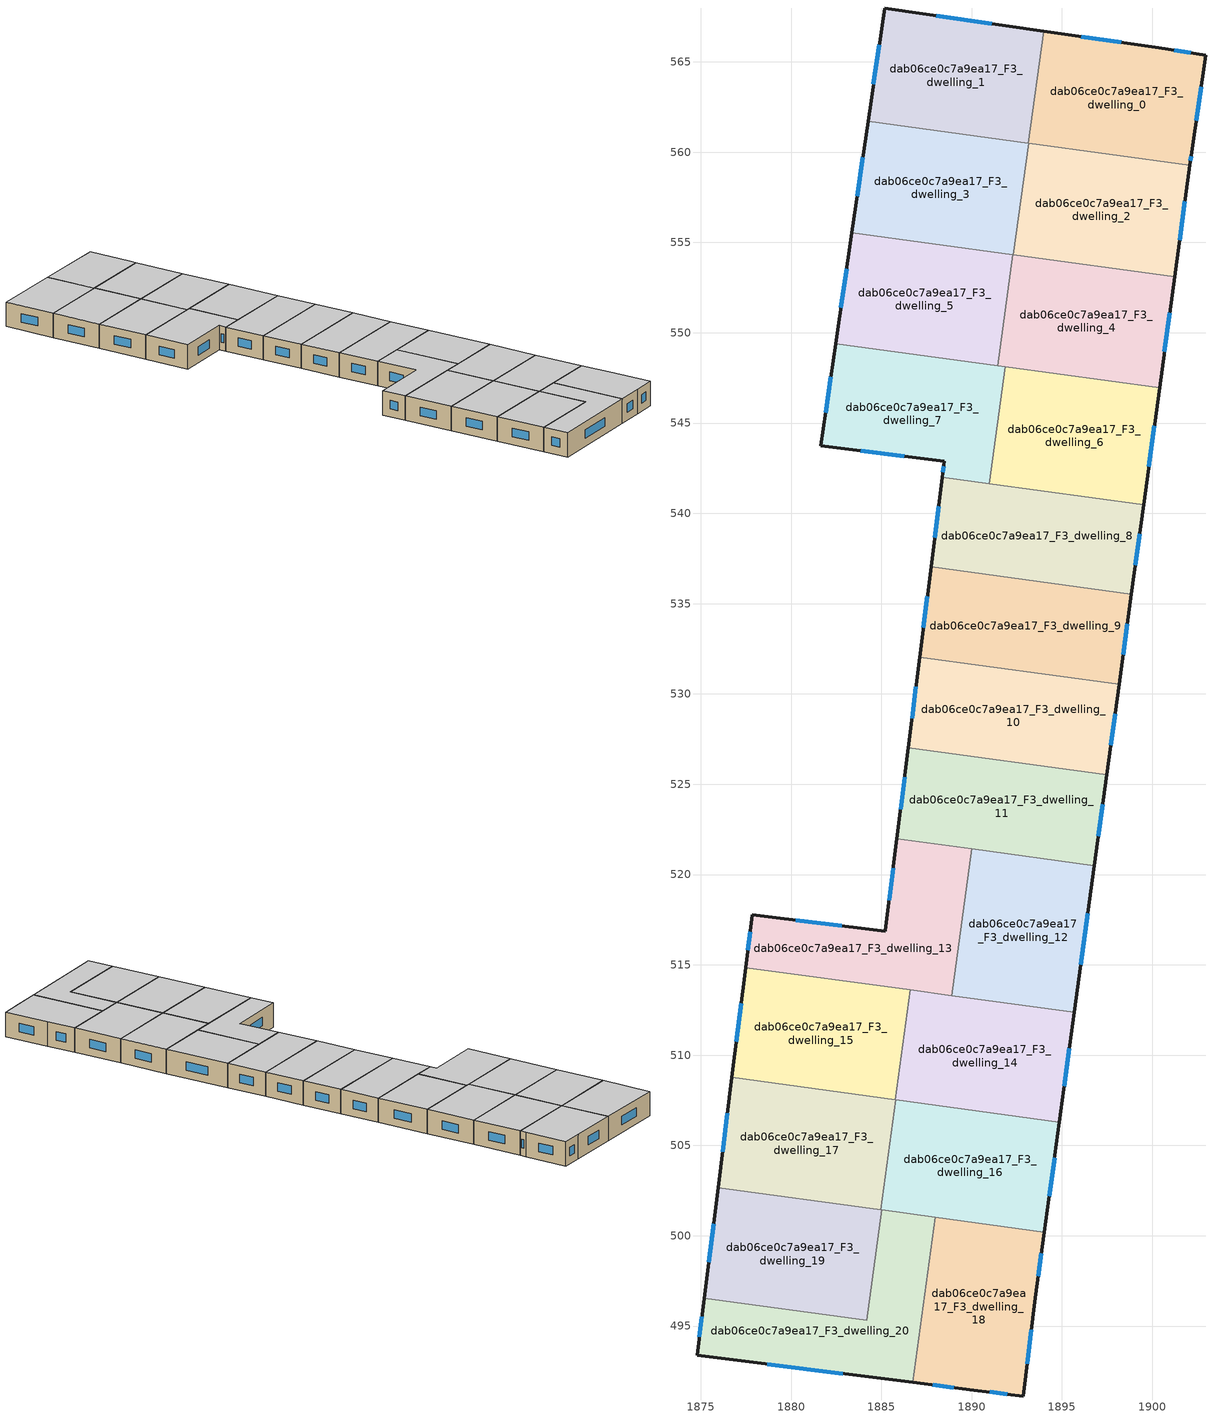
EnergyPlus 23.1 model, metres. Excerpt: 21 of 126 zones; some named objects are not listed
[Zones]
dab06ce0c7a9ea17_F3_dwelling_0
 floor to dab06ce0c7a9ea17_F2_dwelling_0 (EU_floor_Construction): 1902.98,565.36 1902.19,560 1902.09,559.29 1893.14,560.51 1893.99,566.7 1900.37,565.77 z9
 wall outside (EU_wall_Construction): 1902.09,559.29 1902.19,560 1902.98,565.36 1900.37,565.77 1893.99,566.7 z9:12
 wall to dab06ce0c7a9ea17_F3_dwelling_1 (EU_wall_Construction): 1893.99,566.7 1893.14,560.51 z9:12
 wall to dab06ce0c7a9ea17_F3_dwelling_2 (EU_wall_Construction): 1893.16,560.5 1902.09,559.29 z9:12
 wall to dab06ce0c7a9ea17_F3_dwelling_3 (EU_wall_Construction): 1893.14,560.51 1893.16,560.5 z9:12
 window (EU_Window_Construction): 1898.29,566.07 1896.06,566.4 / 1902.13,565.5 1901.21,565.64 / 1902.44,561.75 1902.72,563.62 / 1902.12,559.52 1902.15,559.77 z9.98:11.02
 ceiling to dab06ce0c7a9ea17_F4_dwelling_0 (EU_floor_Construction): 1902.09,559.29 1902.19,560 1902.98,565.36 1900.37,565.77 1893.99,566.7 1893.14,560.51 z12
dab06ce0c7a9ea17_F3_dwelling_1
 floor to dab06ce0c7a9ea17_F2_dwelling_1 (EU_floor_Construction): 1893.99,566.7 1893.14,560.51 1884.26,561.72 1885.18,567.98 z9
 wall outside (EU_wall_Construction): 1893.99,566.7 1885.18,567.98 1884.26,561.72 z9:12
 wall to dab06ce0c7a9ea17_F3_dwelling_3 (EU_wall_Construction): 1884.26,561.72 1893.14,560.51 z9:12
 window (EU_Window_Construction): 1891.12,567.12 1888.04,567.57 / 1884.88,565.94 1884.56,563.75 z9.98:11.02
 ceiling to dab06ce0c7a9ea17_F4_dwelling_1 (EU_floor_Construction): 1893.14,560.51 1893.99,566.7 1885.18,567.98 1884.26,561.72 z12
dab06ce0c7a9ea17_F3_dwelling_10
 floor to dab06ce0c7a9ea17_F2_dwelling_10 (EU_floor_Construction): 1898.17,530.54 1897.48,525.53 1886.49,527.03 1887.12,532.04 z9
 wall outside (EU_wall_Construction): 1887.12,532.04 1886.49,527.03 / 1897.48,525.53 1898.17,530.54 z9:12
 wall to dab06ce0c7a9ea17_F3_dwelling_11 (EU_wall_Construction): 1886.49,527.03 1897.48,525.53 z9:12
 wall to dab06ce0c7a9ea17_F3_dwelling_9 (EU_wall_Construction): 1898.17,530.54 1887.12,532.04 z9:12
 window (EU_Window_Construction): 1886.92,530.41 1886.7,528.66 / 1897.71,527.16 1897.94,528.91 z9.98:11.02
 ceiling to dab06ce0c7a9ea17_F4_dwelling_10 (EU_floor_Construction): 1897.48,525.53 1898.17,530.54 1887.12,532.04 1886.49,527.03 z12
dab06ce0c7a9ea17_F3_dwelling_11
 floor to dab06ce0c7a9ea17_F2_dwelling_11 (EU_floor_Construction): 1897.48,525.53 1896.8,520.5 1885.86,521.99 1886.49,527.03 z9
 wall outside (EU_wall_Construction): 1886.49,527.03 1885.86,521.99 / 1896.8,520.5 1897.48,525.53 z9:12
 wall to dab06ce0c7a9ea17_F3_dwelling_12 (EU_wall_Construction): 1890.01,521.42 1896.8,520.5 z9:12
 wall to dab06ce0c7a9ea17_F3_dwelling_13 (EU_wall_Construction): 1885.86,521.99 1890.01,521.42 z9:12
 window (EU_Window_Construction): 1886.29,525.39 1886.07,523.63 / 1897.02,522.13 1897.26,523.89 z9.98:11.02
 ceiling to dab06ce0c7a9ea17_F4_dwelling_11 (EU_floor_Construction): 1896.8,520.5 1897.48,525.53 1886.49,527.03 1885.86,521.99 z12
dab06ce0c7a9ea17_F3_dwelling_12
 floor to dab06ce0c7a9ea17_F2_dwelling_12 (EU_floor_Construction): 1896.8,520.5 1895.69,512.37 1888.9,513.29 1890.01,521.42 z9
 wall outside (EU_wall_Construction): 1895.69,512.37 1896.8,520.5 z9:12
 wall to dab06ce0c7a9ea17_F3_dwelling_13 (EU_wall_Construction): 1890.01,521.42 1888.9,513.29 z9:12
 wall to dab06ce0c7a9ea17_F3_dwelling_14 (EU_wall_Construction): 1888.9,513.29 1895.69,512.37 z9:12
 window (EU_Window_Construction): 1896.05,515.01 1896.44,517.85 z9.98:11.02
 ceiling to dab06ce0c7a9ea17_F4_dwelling_12 (EU_floor_Construction): 1895.69,512.37 1896.8,520.5 1890.01,521.42 1888.9,513.29 z12
dab06ce0c7a9ea17_F3_dwelling_13
 floor to dab06ce0c7a9ea17_F2_dwelling_13 (EU_floor_Construction): 1890.01,521.42 1888.9,513.29 1877.49,514.85 1877.86,517.78 1885.22,516.85 1885.22,516.92 1885.86,521.99 z9
 wall outside (EU_wall_Construction): 1885.86,521.99 1885.22,516.92 1885.22,516.85 1877.86,517.78 1877.49,514.85 z9:12
 wall to dab06ce0c7a9ea17_F3_dwelling_15 (EU_wall_Construction): 1877.49,514.85 1886.61,513.61 z9:12
 wall to dab06ce0c7a9ea17_F3_dwelling_14 (EU_wall_Construction): 1886.6,513.61 1888.9,513.29 z9:12
 window (EU_Window_Construction): 1877.74,516.83 1877.61,515.8 / 1882.82,517.16 1880.25,517.48 / 1885.65,520.34 1885.43,518.57 z9.98:11.02
 ceiling to dab06ce0c7a9ea17_F4_dwelling_13 (EU_floor_Construction): 1888.9,513.29 1890.01,521.42 1885.86,521.99 1885.22,516.92 1885.22,516.85 1877.86,517.78 1877.49,514.85 z12
dab06ce0c7a9ea17_F3_dwelling_14
 floor to dab06ce0c7a9ea17_F2_dwelling_14 (EU_floor_Construction): 1895.69,512.37 1894.86,506.29 1885.78,507.53 1886.6,513.61 z9
 wall outside (EU_wall_Construction): 1894.86,506.29 1895.69,512.37 z9:12
 wall to dab06ce0c7a9ea17_F3_dwelling_15 (EU_wall_Construction): 1886.6,513.61 1885.78,507.53 z9:12
 wall to dab06ce0c7a9ea17_F3_dwelling_16 (EU_wall_Construction): 1885.81,507.53 1894.86,506.29 z9:12
 wall to dab06ce0c7a9ea17_F3_dwelling_17 (EU_wall_Construction): 1885.78,507.53 1885.81,507.53 z9:12
 window (EU_Window_Construction): 1895.13,508.27 1895.42,510.39 z9.98:11.02
 ceiling to dab06ce0c7a9ea17_F4_dwelling_14 (EU_floor_Construction): 1894.86,506.29 1895.69,512.37 1886.6,513.61 1885.78,507.53 z12
dab06ce0c7a9ea17_F3_dwelling_15
 floor to dab06ce0c7a9ea17_F2_dwelling_15 (EU_floor_Construction): 1886.6,513.61 1885.78,507.53 1876.73,508.77 1877.49,514.85 z9
 wall outside (EU_wall_Construction): 1877.49,514.85 1876.73,508.77 z9:12
 wall to dab06ce0c7a9ea17_F3_dwelling_17 (EU_wall_Construction): 1876.73,508.77 1885.78,507.53 z9:12
 window (EU_Window_Construction): 1877.24,512.87 1876.97,510.74 z9.98:11.02
 ceiling to dab06ce0c7a9ea17_F4_dwelling_15 (EU_floor_Construction): 1885.78,507.53 1886.6,513.61 1877.49,514.85 1876.73,508.77 z12
dab06ce0c7a9ea17_F3_dwelling_16
 floor to dab06ce0c7a9ea17_F2_dwelling_16 (EU_floor_Construction): 1894.86,506.29 1894.03,500.2 1884.98,501.43 1885.81,507.53 z9
 wall outside (EU_wall_Construction): 1894.03,500.2 1894.86,506.29 z9:12
 wall to dab06ce0c7a9ea17_F3_dwelling_17 (EU_wall_Construction): 1885.81,507.53 1884.98,501.43 z9:12
 wall to dab06ce0c7a9ea17_F3_dwelling_18 (EU_wall_Construction): 1887.99,501.02 1894.03,500.2 z9:12
 wall to dab06ce0c7a9ea17_F3_dwelling_20 (EU_wall_Construction): 1885.01,501.43 1887.99,501.02 z9:12
 wall to dab06ce0c7a9ea17_F3_dwelling_19 (EU_wall_Construction): 1884.98,501.43 1885.01,501.43 z9:12
 window (EU_Window_Construction): 1894.3,502.18 1894.59,504.31 z9.98:11.02
 ceiling to dab06ce0c7a9ea17_F4_dwelling_16 (EU_floor_Construction): 1894.03,500.2 1894.86,506.29 1885.81,507.53 1884.98,501.43 z12
dab06ce0c7a9ea17_F3_dwelling_17
 floor to dab06ce0c7a9ea17_F2_dwelling_17 (EU_floor_Construction): 1885.81,507.53 1884.98,501.43 1875.96,502.66 1876.73,508.77 z9
 wall outside (EU_wall_Construction): 1876.73,508.77 1875.96,502.66 z9:12
 wall to dab06ce0c7a9ea17_F3_dwelling_19 (EU_wall_Construction): 1875.96,502.66 1884.98,501.43 z9:12
 window (EU_Window_Construction): 1876.48,506.78 1876.21,504.65 z9.98:11.02
 ceiling to dab06ce0c7a9ea17_F4_dwelling_17 (EU_floor_Construction): 1884.98,501.43 1885.81,507.53 1876.73,508.77 1875.96,502.66 z12
dab06ce0c7a9ea17_F3_dwelling_18
 floor to dab06ce0c7a9ea17_F2_dwelling_18 (EU_floor_Construction): 1894.03,500.2 1893.54,496.57 1892.85,491.12 1890.1,491.45 1886.74,491.88 1887.99,501.02 z9
 wall outside (EU_wall_Construction): 1886.74,491.88 1890.1,491.45 1892.85,491.12 1893.54,496.57 1894.03,500.2 z9:12
 wall to dab06ce0c7a9ea17_F3_dwelling_20 (EU_wall_Construction): 1887.99,501.02 1886.74,491.88 z9:12
 window (EU_Window_Construction): 1893.08,492.9 1893.31,494.8 / 1891,491.35 1891.96,491.23 / 1887.84,491.74 1889.01,491.59 / 1893.7,497.75 1893.87,499.02 z9.98:11.02
 ceiling to dab06ce0c7a9ea17_F4_dwelling_18 (EU_floor_Construction): 1892.85,491.12 1893.54,496.57 1894.03,500.2 1887.99,501.02 1886.74,491.88 1890.1,491.45 z12
dab06ce0c7a9ea17_F3_dwelling_19
 floor to dab06ce0c7a9ea17_F2_dwelling_19 (EU_floor_Construction): 1885.01,501.43 1884.18,495.31 1875.19,496.54 1875.96,502.66 z9
 wall outside (EU_wall_Construction): 1875.96,502.66 1875.19,496.54 z9:12
 wall to dab06ce0c7a9ea17_F3_dwelling_20 (EU_wall_Construction): 1875.19,496.54 1884.18,495.31 1885.01,501.43 z9:12
 window (EU_Window_Construction): 1875.71,500.67 1875.44,498.53 z9.98:11.02
 ceiling to dab06ce0c7a9ea17_F4_dwelling_19 (EU_floor_Construction): 1884.18,495.31 1885.01,501.43 1875.96,502.66 1875.19,496.54 z12
dab06ce0c7a9ea17_F3_dwelling_2
 floor to dab06ce0c7a9ea17_F2_dwelling_2 (EU_floor_Construction): 1902.09,559.29 1901.24,553.11 1892.32,554.32 1893.16,560.5 z9
 wall outside (EU_wall_Construction): 1901.24,553.11 1902.09,559.29 z9:12
 wall to dab06ce0c7a9ea17_F3_dwelling_3 (EU_wall_Construction): 1893.16,560.5 1892.32,554.32 z9:12
 wall to dab06ce0c7a9ea17_F3_dwelling_4 (EU_wall_Construction): 1892.32,554.32 1901.24,553.11 z9:12
 window (EU_Window_Construction): 1901.52,555.12 1901.81,557.28 z9.98:11.02
 ceiling to dab06ce0c7a9ea17_F4_dwelling_2 (EU_floor_Construction): 1901.24,553.11 1902.09,559.29 1893.16,560.5 1892.32,554.32 z12
dab06ce0c7a9ea17_F3_dwelling_20
 floor to dab06ce0c7a9ea17_F2_dwelling_20 (EU_floor_Construction): 1887.99,501.02 1886.74,491.88 1874.8,493.37 1875.19,496.54 1884.18,495.31 1885.01,501.43 z9
 wall outside (EU_wall_Construction): 1875.19,496.54 1874.8,493.37 1886.74,491.88 z9:12
 window (EU_Window_Construction): 1878.68,492.89 1882.86,492.36 / 1875.06,495.51 1874.92,494.4 z9.98:11.02
 ceiling to dab06ce0c7a9ea17_F4_dwelling_20 (EU_floor_Construction): 1886.74,491.88 1887.99,501.02 1885.01,501.43 1884.18,495.31 1875.19,496.54 1874.8,493.37 z12
dab06ce0c7a9ea17_F3_dwelling_3
 floor to dab06ce0c7a9ea17_F2_dwelling_3 (EU_floor_Construction): 1893.16,560.5 1892.32,554.32 1883.36,555.54 1884.26,561.72 z9
 wall outside (EU_wall_Construction): 1884.26,561.72 1883.36,555.54 z9:12
 wall to dab06ce0c7a9ea17_F3_dwelling_5 (EU_wall_Construction): 1883.36,555.54 1892.29,554.33 z9:12
 wall to dab06ce0c7a9ea17_F3_dwelling_4 (EU_wall_Construction): 1892.29,554.33 1892.32,554.32 z9:12
 window (EU_Window_Construction): 1883.97,559.71 1883.66,557.55 z9.98:11.02
 ceiling to dab06ce0c7a9ea17_F4_dwelling_3 (EU_floor_Construction): 1892.32,554.32 1893.16,560.5 1884.26,561.72 1883.36,555.54 z12
dab06ce0c7a9ea17_F3_dwelling_4
 floor to dab06ce0c7a9ea17_F2_dwelling_4 (EU_floor_Construction): 1901.24,553.11 1900.41,546.94 1891.45,548.17 1892.29,554.33 z9
 wall outside (EU_wall_Construction): 1900.41,546.94 1901.24,553.11 z9:12
 wall to dab06ce0c7a9ea17_F3_dwelling_5 (EU_wall_Construction): 1892.29,554.33 1891.45,548.17 z9:12
 wall to dab06ce0c7a9ea17_F3_dwelling_6 (EU_wall_Construction): 1891.87,548.11 1900.41,546.94 z9:12
 wall to dab06ce0c7a9ea17_F3_dwelling_7 (EU_wall_Construction): 1891.45,548.16 1891.87,548.11 z9:12
 window (EU_Window_Construction): 1900.68,548.95 1900.97,551.1 z9.98:11.02
 ceiling to dab06ce0c7a9ea17_F4_dwelling_4 (EU_floor_Construction): 1900.41,546.94 1901.24,553.11 1892.29,554.33 1891.45,548.17 z12
dab06ce0c7a9ea17_F3_dwelling_5
 floor to dab06ce0c7a9ea17_F2_dwelling_5 (EU_floor_Construction): 1892.29,554.33 1891.45,548.17 1882.47,549.39 1883.36,555.54 z9
 wall outside (EU_wall_Construction): 1883.36,555.54 1882.47,549.39 z9:12
 wall to dab06ce0c7a9ea17_F3_dwelling_7 (EU_wall_Construction): 1882.47,549.39 1891.45,548.17 z9:12
 window (EU_Window_Construction): 1883.07,553.54 1882.76,551.39 z9.98:11.02
 ceiling to dab06ce0c7a9ea17_F4_dwelling_5 (EU_floor_Construction): 1891.45,548.17 1892.29,554.33 1883.36,555.54 1882.47,549.39 z12
dab06ce0c7a9ea17_F3_dwelling_6
 floor to dab06ce0c7a9ea17_F2_dwelling_6 (EU_floor_Construction): 1900.41,546.94 1899.52,540.48 1890.99,541.64 1891.87,548.11 z9
 wall outside (EU_wall_Construction): 1899.52,540.48 1900.41,546.94 z9:12
 wall to dab06ce0c7a9ea17_F3_dwelling_7 (EU_wall_Construction): 1891.87,548.11 1890.99,541.64 z9:12
 wall to dab06ce0c7a9ea17_F3_dwelling_8 (EU_wall_Construction): 1890.99,541.64 1899.52,540.48 z9:12
 window (EU_Window_Construction): 1899.81,542.58 1900.12,544.84 z9.98:11.02
 ceiling to dab06ce0c7a9ea17_F4_dwelling_6 (EU_floor_Construction): 1899.52,540.48 1900.41,546.94 1891.87,548.11 1890.99,541.64 z12
dab06ce0c7a9ea17_F3_dwelling_7
 floor to dab06ce0c7a9ea17_F2_dwelling_7 (EU_floor_Construction): 1891.87,548.11 1890.99,541.64 1888.38,542 1888.49,542.88 1881.65,543.74 1882.47,549.39 z9
 wall outside (EU_wall_Construction): 1882.47,549.39 1881.65,543.74 1888.49,542.88 1888.38,542 z9:12
 wall to dab06ce0c7a9ea17_F3_dwelling_8 (EU_wall_Construction): 1888.38,542 1890.99,541.64 z9:12
 window (EU_Window_Construction): 1888.45,542.6 1888.41,542.29 / 1883.87,543.46 1886.26,543.16 / 1882.2,547.55 1881.91,545.58 z9.98:11.02
 ceiling to dab06ce0c7a9ea17_F4_dwelling_7 (EU_floor_Construction): 1890.99,541.64 1891.87,548.11 1882.47,549.39 1881.65,543.74 1888.49,542.88 1888.38,542 z12
dab06ce0c7a9ea17_F3_dwelling_8
 floor to dab06ce0c7a9ea17_F2_dwelling_8 (EU_floor_Construction): 1899.52,540.48 1898.85,535.52 1887.75,537.03 1888.38,542 z9
 wall outside (EU_wall_Construction): 1888.38,542 1887.75,537.03 / 1898.85,535.52 1899.52,540.48 z9:12
 wall to dab06ce0c7a9ea17_F3_dwelling_9 (EU_wall_Construction): 1887.75,537.03 1898.85,535.52 z9:12
 window (EU_Window_Construction): 1888.17,540.38 1887.95,538.65 / 1899.07,537.13 1899.3,538.87 z9.98:11.02
 ceiling to dab06ce0c7a9ea17_F4_dwelling_8 (EU_floor_Construction): 1898.85,535.52 1899.52,540.48 1888.38,542 1887.75,537.03 z12
dab06ce0c7a9ea17_F3_dwelling_9
 floor to dab06ce0c7a9ea17_F2_dwelling_9 (EU_floor_Construction): 1898.85,535.52 1898.17,530.54 1887.12,532.04 1887.75,537.03 z9
 wall outside (EU_wall_Construction): 1887.75,537.03 1887.12,532.04 / 1898.17,530.54 1898.85,535.52 z9:12
 window (EU_Window_Construction): 1887.55,535.41 1887.33,533.66 / 1898.39,532.16 1898.63,533.9 z9.98:11.02
 ceiling to dab06ce0c7a9ea17_F4_dwelling_9 (EU_floor_Construction): 1898.17,530.54 1898.85,535.52 1887.75,537.03 1887.12,532.04 z12
[Building]
EU S2 Campaign: North Axis=0; Terrain=City; Solar Distribution=FullExterior
[Site:Location]
Bologna: Latitude=44.5; Longitude=11.25; Time Zone=1; Elevation=37
[SizingPeriod:WeatherFileDays]
AnnualSizingPeriod: Begin Month=1; Begin Day of Month=1; End Month=12; End Day of Month=31; Day of Week for Start Day=Monday; Use Weather File Daylight Saving Period=No; Use Weather File Rain and Snow Indicators=No
[MATERIAL]
EU_InternalMass_Material: Roughness=MediumRough; Thickness=0.1; Conductivity=1; Density=1800; Specific Heat=900; Thermal Absorptance=0.9; Solar Absorptance=0.7; Visible Absorptance=0.7
[MATERIAL:NOMASS] Roughness=MediumRough; Thermal Absorptance=0.9; Solar Absorptance=0.7; Visible Absorptance=0.7
Name | Thermal Resistance
EU_wall_NoMass | 0.905828
EU_floor_NoMass | 0.67114
[WINDOWMATERIAL:SIMPLEGLAZINGSYSTEM]
EU_Window_SimpleGlazing: UFactor=4.52486; Solar Heat Gain Coefficient=0.85; Visible Transmittance=0.85
[CONSTRUCTION]
EU_wall_Construction: EU_wall_NoMass
EU_floor_Construction: EU_floor_NoMass
EU_Window_Construction: EU_Window_SimpleGlazing
EU_InternalMass_Construction: EU_InternalMass_Material
[ZONE] Type=1; Multiplier=1; Ceiling Height=autocalculate; Floor Area=autocalculate; Part of Total Floor Area=Yes
Name | Volume
dab06ce0c7a9ea17_F3_dwelling_0 | 168.591
dab06ce0c7a9ea17_F3_dwelling_1 | 168.606
dab06ce0c7a9ea17_F3_dwelling_10; dab06ce0c7a9ea17_F3_dwelling_9 | 168.587
dab06ce0c7a9ea17_F3_dwelling_11 | 168.594
dab06ce0c7a9ea17_F3_dwelling_12 | 168.598
dab06ce0c7a9ea17_F3_dwelling_13 | 168.569
dab06ce0c7a9ea17_F3_dwelling_14 | 168.592
dab06ce0c7a9ea17_F3_dwelling_15; dab06ce0c7a9ea17_F3_dwelling_8 | 168.604
dab06ce0c7a9ea17_F3_dwelling_16; dab06ce0c7a9ea17_F3_dwelling_5 | 168.593
dab06ce0c7a9ea17_F3_dwelling_17; dab06ce0c7a9ea17_F3_dwelling_6 | 168.599
dab06ce0c7a9ea17_F3_dwelling_18 | 168.605
dab06ce0c7a9ea17_F3_dwelling_19 | 168.609
dab06ce0c7a9ea17_F3_dwelling_2 | 168.579
dab06ce0c7a9ea17_F3_dwelling_20; dab06ce0c7a9ea17_F3_dwelling_3 | 168.595
dab06ce0c7a9ea17_F3_dwelling_4 | 168.586
dab06ce0c7a9ea17_F3_dwelling_7 | 168.596
[INTERNALMASS] Construction=EU_InternalMass_Construction
Name | Zone or ZoneList | Surface Area
dab06ce0c7a9ea17_F3_dwelling_0_EU_InternalMass | dab06ce0c7a9ea17_F3_dwelling_0 | 56.1961
dab06ce0c7a9ea17_F3_dwelling_1_EU_InternalMass | dab06ce0c7a9ea17_F3_dwelling_1 | 56.2006
dab06ce0c7a9ea17_F3_dwelling_2_EU_InternalMass | dab06ce0c7a9ea17_F3_dwelling_2 | 56.195
dab06ce0c7a9ea17_F3_dwelling_3_EU_InternalMass | dab06ce0c7a9ea17_F3_dwelling_3 | 56.1973
dab06ce0c7a9ea17_F3_dwelling_4_EU_InternalMass | dab06ce0c7a9ea17_F3_dwelling_4 | 56.1966
dab06ce0c7a9ea17_F3_dwelling_5_EU_InternalMass | dab06ce0c7a9ea17_F3_dwelling_5 | 56.198
dab06ce0c7a9ea17_F3_dwelling_6_EU_InternalMass | dab06ce0c7a9ea17_F3_dwelling_6 | 56.2005
dab06ce0c7a9ea17_F3_dwelling_7_EU_InternalMass | dab06ce0c7a9ea17_F3_dwelling_7 | 56.1992
dab06ce0c7a9ea17_F3_dwelling_8_EU_InternalMass | dab06ce0c7a9ea17_F3_dwelling_8 | 56.2009
dab06ce0c7a9ea17_F3_dwelling_9_EU_InternalMass | dab06ce0c7a9ea17_F3_dwelling_9 | 56.1956
dab06ce0c7a9ea17_F3_dwelling_10_EU_InternalMass | dab06ce0c7a9ea17_F3_dwelling_10 | 56.1956
dab06ce0c7a9ea17_F3_dwelling_11_EU_InternalMass | dab06ce0c7a9ea17_F3_dwelling_11 | 56.1981
dab06ce0c7a9ea17_F3_dwelling_12_EU_InternalMass | dab06ce0c7a9ea17_F3_dwelling_12 | 56.1994
dab06ce0c7a9ea17_F3_dwelling_13_EU_InternalMass | dab06ce0c7a9ea17_F3_dwelling_13 | 56.1899
dab06ce0c7a9ea17_F3_dwelling_14_EU_InternalMass | dab06ce0c7a9ea17_F3_dwelling_14 | 56.1961
dab06ce0c7a9ea17_F3_dwelling_15_EU_InternalMass | dab06ce0c7a9ea17_F3_dwelling_15 | 56.2027
dab06ce0c7a9ea17_F3_dwelling_16_EU_InternalMass | dab06ce0c7a9ea17_F3_dwelling_16 | 56.1967
dab06ce0c7a9ea17_F3_dwelling_17_EU_InternalMass | dab06ce0c7a9ea17_F3_dwelling_17 | 56.2006
dab06ce0c7a9ea17_F3_dwelling_18_EU_InternalMass | dab06ce0c7a9ea17_F3_dwelling_18 | 56.2041
dab06ce0c7a9ea17_F3_dwelling_19_EU_InternalMass | dab06ce0c7a9ea17_F3_dwelling_19 | 56.2001
dab06ce0c7a9ea17_F3_dwelling_20_EU_InternalMass | dab06ce0c7a9ea17_F3_dwelling_20 | 56.198
[OTHEREQUIPMENT] Fuel Type=Electricity; Design Level Calculation Method=Watts/Area; Power per Zone Floor Area=1; Fraction Latent=0; Fraction Radiant=0; Fraction Lost=0; Carbon Dioxide Generation Rate=0; EndUse Subcategory=EU_Step8_InternalGains
Name | Zone or ZoneList or Space or SpaceList | Schedule
EU_Step8_InternalGain_dab06ce0c7a9ea17_F3_dwelling_0_f000 | dab06ce0c7a9ea17_F3_dwelling_0 | EU_Step8_GainSchedule_dab06ce0c7a9ea17_F3_dwelling_0_f000
EU_Step8_InternalGain_dab06ce0c7a9ea17_F3_dwelling_1_f000 | dab06ce0c7a9ea17_F3_dwelling_1 | EU_Step8_GainSchedule_dab06ce0c7a9ea17_F3_dwelling_1_f000
EU_Step8_InternalGain_dab06ce0c7a9ea17_F3_dwelling_2_f000 | dab06ce0c7a9ea17_F3_dwelling_2 | EU_Step8_GainSchedule_dab06ce0c7a9ea17_F3_dwelling_2_f000
EU_Step8_InternalGain_dab06ce0c7a9ea17_F3_dwelling_3_f000 | dab06ce0c7a9ea17_F3_dwelling_3 | EU_Step8_GainSchedule_dab06ce0c7a9ea17_F3_dwelling_3_f000
EU_Step8_InternalGain_dab06ce0c7a9ea17_F3_dwelling_4_f000 | dab06ce0c7a9ea17_F3_dwelling_4 | EU_Step8_GainSchedule_dab06ce0c7a9ea17_F3_dwelling_4_f000
EU_Step8_InternalGain_dab06ce0c7a9ea17_F3_dwelling_5_f000 | dab06ce0c7a9ea17_F3_dwelling_5 | EU_Step8_GainSchedule_dab06ce0c7a9ea17_F3_dwelling_5_f000
EU_Step8_InternalGain_dab06ce0c7a9ea17_F3_dwelling_6_f000 | dab06ce0c7a9ea17_F3_dwelling_6 | EU_Step8_GainSchedule_dab06ce0c7a9ea17_F3_dwelling_6_f000
EU_Step8_InternalGain_dab06ce0c7a9ea17_F3_dwelling_7_f000 | dab06ce0c7a9ea17_F3_dwelling_7 | EU_Step8_GainSchedule_dab06ce0c7a9ea17_F3_dwelling_7_f000
EU_Step8_InternalGain_dab06ce0c7a9ea17_F3_dwelling_8_f000 | dab06ce0c7a9ea17_F3_dwelling_8 | EU_Step8_GainSchedule_dab06ce0c7a9ea17_F3_dwelling_8_f000
EU_Step8_InternalGain_dab06ce0c7a9ea17_F3_dwelling_9_f000 | dab06ce0c7a9ea17_F3_dwelling_9 | EU_Step8_GainSchedule_dab06ce0c7a9ea17_F3_dwelling_9_f000
EU_Step8_InternalGain_dab06ce0c7a9ea17_F3_dwelling_10_f000 | dab06ce0c7a9ea17_F3_dwelling_10 | EU_Step8_GainSchedule_dab06ce0c7a9ea17_F3_dwelling_10_f000
EU_Step8_InternalGain_dab06ce0c7a9ea17_F3_dwelling_11_f000 | dab06ce0c7a9ea17_F3_dwelling_11 | EU_Step8_GainSchedule_dab06ce0c7a9ea17_F3_dwelling_11_f000
EU_Step8_InternalGain_dab06ce0c7a9ea17_F3_dwelling_12_f000 | dab06ce0c7a9ea17_F3_dwelling_12 | EU_Step8_GainSchedule_dab06ce0c7a9ea17_F3_dwelling_12_f000
EU_Step8_InternalGain_dab06ce0c7a9ea17_F3_dwelling_13_f000 | dab06ce0c7a9ea17_F3_dwelling_13 | EU_Step8_GainSchedule_dab06ce0c7a9ea17_F3_dwelling_13_f000
EU_Step8_InternalGain_dab06ce0c7a9ea17_F3_dwelling_14_f000 | dab06ce0c7a9ea17_F3_dwelling_14 | EU_Step8_GainSchedule_dab06ce0c7a9ea17_F3_dwelling_14_f000
EU_Step8_InternalGain_dab06ce0c7a9ea17_F3_dwelling_15_f000 | dab06ce0c7a9ea17_F3_dwelling_15 | EU_Step8_GainSchedule_dab06ce0c7a9ea17_F3_dwelling_15_f000
EU_Step8_InternalGain_dab06ce0c7a9ea17_F3_dwelling_16_f000 | dab06ce0c7a9ea17_F3_dwelling_16 | EU_Step8_GainSchedule_dab06ce0c7a9ea17_F3_dwelling_16_f000
EU_Step8_InternalGain_dab06ce0c7a9ea17_F3_dwelling_17_f000 | dab06ce0c7a9ea17_F3_dwelling_17 | EU_Step8_GainSchedule_dab06ce0c7a9ea17_F3_dwelling_17_f000
EU_Step8_InternalGain_dab06ce0c7a9ea17_F3_dwelling_18_f000 | dab06ce0c7a9ea17_F3_dwelling_18 | EU_Step8_GainSchedule_dab06ce0c7a9ea17_F3_dwelling_18_f000
EU_Step8_InternalGain_dab06ce0c7a9ea17_F3_dwelling_19_f000 | dab06ce0c7a9ea17_F3_dwelling_19 | EU_Step8_GainSchedule_dab06ce0c7a9ea17_F3_dwelling_19_f000
EU_Step8_InternalGain_dab06ce0c7a9ea17_F3_dwelling_20_f000 | dab06ce0c7a9ea17_F3_dwelling_20 | EU_Step8_GainSchedule_dab06ce0c7a9ea17_F3_dwelling_20_f000
[ZONEVENTILATION:DESIGNFLOWRATE] Schedule=EU_AlwaysOn; Design Flow Rate Calculation Method=AirChanges/Hour; Air Changes per Hour=0.73129; Ventilation Type=Natural; Fan Pressure Rise=0; Fan Total Efficiency=1; Constant Term Coefficient=1; Temperature Term Coefficient=0; Velocity Term Coefficient=0; Velocity Squared Term Coefficient=0; Minimum Indoor Temperature=-100; Maximum Indoor Temperature=100; Delta Temperature=-100; Minimum Outdoor Temperature=-100; Maximum Outdoor Temperature=100; Maximum Wind Speed=40
Name | Zone or ZoneList or Space or SpaceList
EU_ConstantAir_dab06ce0c7a9ea17_F3_dwelling_0 | dab06ce0c7a9ea17_F3_dwelling_0
EU_ConstantAir_dab06ce0c7a9ea17_F3_dwelling_1 | dab06ce0c7a9ea17_F3_dwelling_1
EU_ConstantAir_dab06ce0c7a9ea17_F3_dwelling_2 | dab06ce0c7a9ea17_F3_dwelling_2
EU_ConstantAir_dab06ce0c7a9ea17_F3_dwelling_3 | dab06ce0c7a9ea17_F3_dwelling_3
EU_ConstantAir_dab06ce0c7a9ea17_F3_dwelling_4 | dab06ce0c7a9ea17_F3_dwelling_4
EU_ConstantAir_dab06ce0c7a9ea17_F3_dwelling_5 | dab06ce0c7a9ea17_F3_dwelling_5
EU_ConstantAir_dab06ce0c7a9ea17_F3_dwelling_6 | dab06ce0c7a9ea17_F3_dwelling_6
EU_ConstantAir_dab06ce0c7a9ea17_F3_dwelling_7 | dab06ce0c7a9ea17_F3_dwelling_7
EU_ConstantAir_dab06ce0c7a9ea17_F3_dwelling_8 | dab06ce0c7a9ea17_F3_dwelling_8
EU_ConstantAir_dab06ce0c7a9ea17_F3_dwelling_9 | dab06ce0c7a9ea17_F3_dwelling_9
EU_ConstantAir_dab06ce0c7a9ea17_F3_dwelling_10 | dab06ce0c7a9ea17_F3_dwelling_10
EU_ConstantAir_dab06ce0c7a9ea17_F3_dwelling_11 | dab06ce0c7a9ea17_F3_dwelling_11
EU_ConstantAir_dab06ce0c7a9ea17_F3_dwelling_12 | dab06ce0c7a9ea17_F3_dwelling_12
EU_ConstantAir_dab06ce0c7a9ea17_F3_dwelling_13 | dab06ce0c7a9ea17_F3_dwelling_13
EU_ConstantAir_dab06ce0c7a9ea17_F3_dwelling_14 | dab06ce0c7a9ea17_F3_dwelling_14
EU_ConstantAir_dab06ce0c7a9ea17_F3_dwelling_15 | dab06ce0c7a9ea17_F3_dwelling_15
EU_ConstantAir_dab06ce0c7a9ea17_F3_dwelling_16 | dab06ce0c7a9ea17_F3_dwelling_16
EU_ConstantAir_dab06ce0c7a9ea17_F3_dwelling_17 | dab06ce0c7a9ea17_F3_dwelling_17
EU_ConstantAir_dab06ce0c7a9ea17_F3_dwelling_18 | dab06ce0c7a9ea17_F3_dwelling_18
EU_ConstantAir_dab06ce0c7a9ea17_F3_dwelling_19 | dab06ce0c7a9ea17_F3_dwelling_19
EU_ConstantAir_dab06ce0c7a9ea17_F3_dwelling_20 | dab06ce0c7a9ea17_F3_dwelling_20
[HVACTEMPLATE:ZONE:IDEALLOADSAIRSYSTEM] System Availability Schedule=EU_AlwaysOn; Maximum Heating Supply Air Temperature=50; Minimum Cooling Supply Air Temperature=13; Maximum Heating Supply Air Humidity Ratio=0.0156; Minimum Cooling Supply Air Humidity Ratio=0.0077; Heating Limit=NoLimit; Cooling Limit=NoLimit; Heating Availability Schedule=EU_AlwaysOn; Cooling Availability Schedule=EU_CoolingOff; Dehumidification Control Type=ConstantSensibleHeatRatio; Cooling Sensible Heat Ratio=0.7; Dehumidification Setpoint=60; Humidification Control Type=None; Humidification Setpoint=30; Outdoor Air Method=None; Outdoor Air Flow Rate per Person=0.00944; Outdoor Air Flow Rate per Zone Floor Area=0; Outdoor Air Flow Rate per Zone=0; Demand Controlled Ventilation Type=None; Outdoor Air Economizer Type=NoEconomizer; Heat Recovery Type=None; Sensible Heat Recovery Effectiveness=0.7; Latent Heat Recovery Effectiveness=0.65
Name | Template Thermostat
dab06ce0c7a9ea17_F3_dwelling_0 | EU_HeatOnly_dab06ce0c7a9ea17_F3_dwelling_0
dab06ce0c7a9ea17_F3_dwelling_1 | EU_HeatOnly_dab06ce0c7a9ea17_F3_dwelling_1
dab06ce0c7a9ea17_F3_dwelling_2 | EU_HeatOnly_dab06ce0c7a9ea17_F3_dwelling_2
dab06ce0c7a9ea17_F3_dwelling_3 | EU_HeatOnly_dab06ce0c7a9ea17_F3_dwelling_3
dab06ce0c7a9ea17_F3_dwelling_4 | EU_HeatOnly_dab06ce0c7a9ea17_F3_dwelling_4
dab06ce0c7a9ea17_F3_dwelling_5 | EU_HeatOnly_dab06ce0c7a9ea17_F3_dwelling_5
dab06ce0c7a9ea17_F3_dwelling_6 | EU_HeatOnly_dab06ce0c7a9ea17_F3_dwelling_6
dab06ce0c7a9ea17_F3_dwelling_7 | EU_HeatOnly_dab06ce0c7a9ea17_F3_dwelling_7
dab06ce0c7a9ea17_F3_dwelling_8 | EU_HeatOnly_dab06ce0c7a9ea17_F3_dwelling_8
dab06ce0c7a9ea17_F3_dwelling_9 | EU_HeatOnly_dab06ce0c7a9ea17_F3_dwelling_9
dab06ce0c7a9ea17_F3_dwelling_10 | EU_HeatOnly_dab06ce0c7a9ea17_F3_dwelling_10
dab06ce0c7a9ea17_F3_dwelling_11 | EU_HeatOnly_dab06ce0c7a9ea17_F3_dwelling_11
dab06ce0c7a9ea17_F3_dwelling_12 | EU_HeatOnly_dab06ce0c7a9ea17_F3_dwelling_12
dab06ce0c7a9ea17_F3_dwelling_13 | EU_HeatOnly_dab06ce0c7a9ea17_F3_dwelling_13
dab06ce0c7a9ea17_F3_dwelling_14 | EU_HeatOnly_dab06ce0c7a9ea17_F3_dwelling_14
dab06ce0c7a9ea17_F3_dwelling_15 | EU_HeatOnly_dab06ce0c7a9ea17_F3_dwelling_15
dab06ce0c7a9ea17_F3_dwelling_16 | EU_HeatOnly_dab06ce0c7a9ea17_F3_dwelling_16
dab06ce0c7a9ea17_F3_dwelling_17 | EU_HeatOnly_dab06ce0c7a9ea17_F3_dwelling_17
dab06ce0c7a9ea17_F3_dwelling_18 | EU_HeatOnly_dab06ce0c7a9ea17_F3_dwelling_18
dab06ce0c7a9ea17_F3_dwelling_19 | EU_HeatOnly_dab06ce0c7a9ea17_F3_dwelling_19
dab06ce0c7a9ea17_F3_dwelling_20 | EU_HeatOnly_dab06ce0c7a9ea17_F3_dwelling_20
[SIZING:ZONE] Zone Cooling Design Supply Air Temperature Input Method=SupplyAirTemperature; Zone Cooling Design Supply Air Temperature=13; Zone Heating Design Supply Air Temperature Input Method=SupplyAirTemperature; Zone Heating Design Supply Air Temperature=50; Zone Cooling Design Supply Air Humidity Ratio=0.008; Zone Heating Design Supply Air Humidity Ratio=0.008; Cooling Design Air Flow Method=DesignDay; Cooling Design Air Flow Rate=0; Cooling Minimum Air Flow per Zone Floor Area=0.000762; Cooling Minimum Air Flow=0; Cooling Minimum Air Flow Fraction=0.2; Heating Design Air Flow Method=DesignDay; Heating Design Air Flow Rate=0; Heating Maximum Air Flow per Zone Floor Area=0.002032; Heating Maximum Air Flow=0.141576; Heating Maximum Air Flow Fraction=0.3; Account for Dedicated Outdoor Air System=No; Dedicated Outdoor Air System Control Strategy=NeutralSupplyAir; Dedicated Outdoor Air Low Setpoint Temperature for Design=autosize; Dedicated Outdoor Air High Setpoint Temperature for Design=autosize; Zone Load Sizing Method=Sensible Load Only No Latent Load; Zone Latent Cooling Design Supply Air Humidity Ratio Input Method=HumidityRatioDifference; Zone Cooling Design Supply Air Humidity Ratio Difference=0.005; Zone Latent Heating Design Supply Air Humidity Ratio Input Method=HumidityRatioDifference; Zone Humidification Design Supply Air Humidity Ratio Difference=0.005
dab06ce0c7a9ea17_F3_dwelling_0; dab06ce0c7a9ea17_F3_dwelling_1; dab06ce0c7a9ea17_F3_dwelling_2; dab06ce0c7a9ea17_F3_dwelling_3; dab06ce0c7a9ea17_F3_dwelling_4; dab06ce0c7a9ea17_F3_dwelling_5; dab06ce0c7a9ea17_F3_dwelling_6; dab06ce0c7a9ea17_F3_dwelling_7; dab06ce0c7a9ea17_F3_dwelling_8; dab06ce0c7a9ea17_F3_dwelling_9; dab06ce0c7a9ea17_F3_dwelling_10; dab06ce0c7a9ea17_F3_dwelling_11; dab06ce0c7a9ea17_F3_dwelling_12; dab06ce0c7a9ea17_F3_dwelling_13; dab06ce0c7a9ea17_F3_dwelling_14; dab06ce0c7a9ea17_F3_dwelling_15; dab06ce0c7a9ea17_F3_dwelling_16; dab06ce0c7a9ea17_F3_dwelling_17; dab06ce0c7a9ea17_F3_dwelling_18; dab06ce0c7a9ea17_F3_dwelling_19; dab06ce0c7a9ea17_F3_dwelling_20
[SCHEDULE:CONSTANT]
Name | Hourly Value
EU_AlwaysOn | 1
EU_CoolingOff | 0
[SCHEDULE:FILE] Column Number=1; Rows to Skip at Top=0; Number of Hours of Data=8760; Column Separator=Comma; Interpolate to Timestep=No; Minutes per Item=60; Adjust Schedule for Daylight Savings=Yes
Name | File
EU_Step8_GainSchedule_dab06ce0c7a9ea17_F3_dwelling_0_f000 | ../../schedules/dab06ce0c7a9ea17/dab06ce0c7a9ea17_F3_dwelling_0_f000_gain.csv
EU_Step8_GainSchedule_dab06ce0c7a9ea17_F3_dwelling_1_f000 | ../../schedules/dab06ce0c7a9ea17/dab06ce0c7a9ea17_F3_dwelling_1_f000_gain.csv
EU_Step8_GainSchedule_dab06ce0c7a9ea17_F3_dwelling_2_f000 | ../../schedules/dab06ce0c7a9ea17/dab06ce0c7a9ea17_F3_dwelling_2_f000_gain.csv
EU_Step8_GainSchedule_dab06ce0c7a9ea17_F3_dwelling_3_f000 | ../../schedules/dab06ce0c7a9ea17/dab06ce0c7a9ea17_F3_dwelling_3_f000_gain.csv
EU_Step8_GainSchedule_dab06ce0c7a9ea17_F3_dwelling_4_f000 | ../../schedules/dab06ce0c7a9ea17/dab06ce0c7a9ea17_F3_dwelling_4_f000_gain.csv
EU_Step8_GainSchedule_dab06ce0c7a9ea17_F3_dwelling_5_f000 | ../../schedules/dab06ce0c7a9ea17/dab06ce0c7a9ea17_F3_dwelling_5_f000_gain.csv
EU_Step8_GainSchedule_dab06ce0c7a9ea17_F3_dwelling_6_f000 | ../../schedules/dab06ce0c7a9ea17/dab06ce0c7a9ea17_F3_dwelling_6_f000_gain.csv
EU_Step8_GainSchedule_dab06ce0c7a9ea17_F3_dwelling_7_f000 | ../../schedules/dab06ce0c7a9ea17/dab06ce0c7a9ea17_F3_dwelling_7_f000_gain.csv
EU_Step8_GainSchedule_dab06ce0c7a9ea17_F3_dwelling_8_f000 | ../../schedules/dab06ce0c7a9ea17/dab06ce0c7a9ea17_F3_dwelling_8_f000_gain.csv
EU_Step8_GainSchedule_dab06ce0c7a9ea17_F3_dwelling_9_f000 | ../../schedules/dab06ce0c7a9ea17/dab06ce0c7a9ea17_F3_dwelling_9_f000_gain.csv
EU_Step8_GainSchedule_dab06ce0c7a9ea17_F3_dwelling_10_f000 | ../../schedules/dab06ce0c7a9ea17/dab06ce0c7a9ea17_F3_dwelling_10_f000_gain.csv
EU_Step8_GainSchedule_dab06ce0c7a9ea17_F3_dwelling_11_f000 | ../../schedules/dab06ce0c7a9ea17/dab06ce0c7a9ea17_F3_dwelling_11_f000_gain.csv
EU_Step8_GainSchedule_dab06ce0c7a9ea17_F3_dwelling_12_f000 | ../../schedules/dab06ce0c7a9ea17/dab06ce0c7a9ea17_F3_dwelling_12_f000_gain.csv
EU_Step8_GainSchedule_dab06ce0c7a9ea17_F3_dwelling_13_f000 | ../../schedules/dab06ce0c7a9ea17/dab06ce0c7a9ea17_F3_dwelling_13_f000_gain.csv
EU_Step8_GainSchedule_dab06ce0c7a9ea17_F3_dwelling_14_f000 | ../../schedules/dab06ce0c7a9ea17/dab06ce0c7a9ea17_F3_dwelling_14_f000_gain.csv
EU_Step8_GainSchedule_dab06ce0c7a9ea17_F3_dwelling_15_f000 | ../../schedules/dab06ce0c7a9ea17/dab06ce0c7a9ea17_F3_dwelling_15_f000_gain.csv
EU_Step8_GainSchedule_dab06ce0c7a9ea17_F3_dwelling_16_f000 | ../../schedules/dab06ce0c7a9ea17/dab06ce0c7a9ea17_F3_dwelling_16_f000_gain.csv
EU_Step8_GainSchedule_dab06ce0c7a9ea17_F3_dwelling_17_f000 | ../../schedules/dab06ce0c7a9ea17/dab06ce0c7a9ea17_F3_dwelling_17_f000_gain.csv
EU_Step8_GainSchedule_dab06ce0c7a9ea17_F3_dwelling_18_f000 | ../../schedules/dab06ce0c7a9ea17/dab06ce0c7a9ea17_F3_dwelling_18_f000_gain.csv
EU_Step8_GainSchedule_dab06ce0c7a9ea17_F3_dwelling_19_f000 | ../../schedules/dab06ce0c7a9ea17/dab06ce0c7a9ea17_F3_dwelling_19_f000_gain.csv
EU_Step8_GainSchedule_dab06ce0c7a9ea17_F3_dwelling_20_f000 | ../../schedules/dab06ce0c7a9ea17/dab06ce0c7a9ea17_F3_dwelling_20_f000_gain.csv
